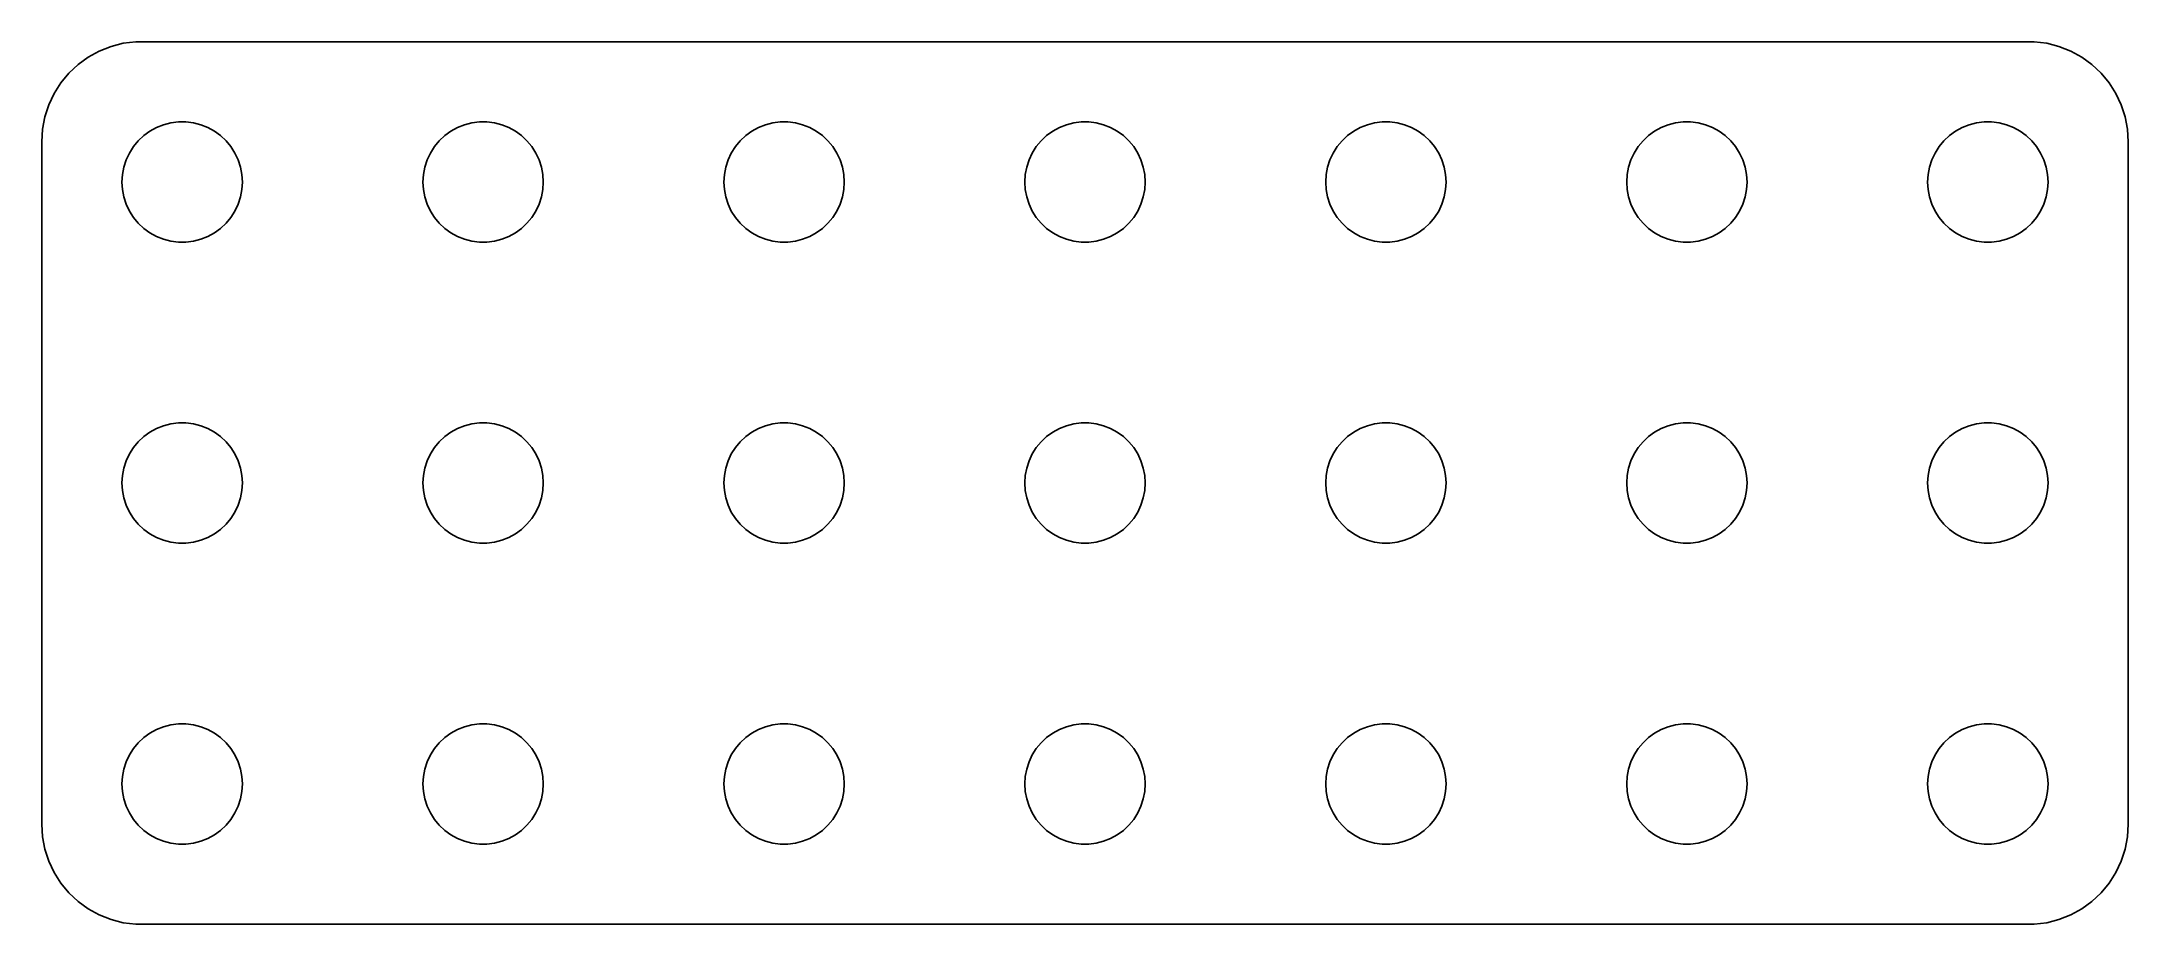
# Model space of a CAD drawing. Header units: metres. Extents: x 0 to 104, y 1 to 44.
import ezdxf

# ---------------------------------------------------------------- set-up
doc = ezdxf.new("R2010")
doc.units = ezdxf.units.M

msp = doc.modelspace()

# ---------------------------------------------------------------- linework, layer by layer
for p, q in [((2.82086, 43.7216), (2.31287, 43.3526)), ((3.37109, 44.0241), (2.82086, 43.7216)), ((3.95491, 44.2553), (3.37109, 44.0241)), ((4.56308, 44.4114), (3.95491, 44.2553)), ((5.18604, 44.4901), (4.56308, 44.4114)), ((99.8139, 44.4901), (5.18604, 44.4901)), ((100.437, 44.4114), (99.8139, 44.4901)), ((101.045, 44.2553), (100.437, 44.4114)), ((101.629, 44.0241), (101.045, 44.2553)), ((102.179, 43.7216), (101.629, 44.0241)), ((102.687, 43.3526), (102.179, 43.7216)), ((1.85515, 42.9227), (1.45491, 42.4389)), ((2.31287, 43.3526), (1.85515, 42.9227)), ((103.145, 42.9227), (102.687, 43.3526)), ((103.545, 42.4389), (103.145, 42.9227)), ((1.11845, 41.9088), (0.85111, 41.3406)), ((1.45491, 42.4389), (1.11845, 41.9088)), ((103.882, 41.9088), (103.545, 42.4389)), ((104.149, 41.3406), (103.882, 41.9088)), ((0.65707, 40.7434), (0.53941, 40.1267)), ((0.85111, 41.3406), (0.65707, 40.7434)), ((104.343, 40.7434), (104.149, 41.3406)), ((104.461, 40.1267), (104.343, 40.7434)), ((0.53941, 40.1267), (0.5, 39.5)), ((5.07294, 39.2634), (5.31308, 39.5536)), ((5.31308, 39.5536), (5.58772, 39.8115)), ((5.58772, 39.8115), (5.89252, 40.033)), ((5.89252, 40.033), (6.22266, 40.2145)), ((6.22266, 40.2145), (6.57294, 40.3532)), ((6.57294, 40.3532), (6.93785, 40.4469)), ((6.93785, 40.4469), (7.31161, 40.4941)), ((7.31161, 40.4941), (7.68837, 40.4941)), ((7.68837, 40.4941), (8.06213, 40.4469)), ((8.06213, 40.4469), (8.42705, 40.3532)), ((8.42705, 40.3532), (8.77733, 40.2145)), ((8.77733, 40.2145), (9.10747, 40.033)), ((9.10747, 40.033), (9.41226, 39.8115)), ((9.41226, 39.8115), (9.6869, 39.5536)), ((9.6869, 39.5536), (9.92705, 39.2634)), ((20.0729, 39.2634), (20.3131, 39.5536)), ((20.3131, 39.5536), (20.5877, 39.8115)), ((20.5877, 39.8115), (20.8925, 40.033)), ((20.8925, 40.033), (21.2227, 40.2145)), ((21.2227, 40.2145), (21.5729, 40.3532)), ((21.5729, 40.3532), (21.9379, 40.4469)), ((21.9379, 40.4469), (22.3116, 40.4941)), ((22.3116, 40.4941), (22.6884, 40.4941)), ((22.6884, 40.4941), (23.0621, 40.4469)), ((23.0621, 40.4469), (23.427, 40.3532)), ((23.427, 40.3532), (23.7773, 40.2145)), ((23.7773, 40.2145), (24.1075, 40.033)), ((24.1075, 40.033), (24.4123, 39.8115)), ((24.4123, 39.8115), (24.6869, 39.5536)), ((24.6869, 39.5536), (24.927, 39.2634)), ((35.0729, 39.2634), (35.3131, 39.5536)), ((35.3131, 39.5536), (35.5877, 39.8115)), ((35.5877, 39.8115), (35.8925, 40.033)), ((35.8925, 40.033), (36.2227, 40.2145)), ((36.2227, 40.2145), (36.5729, 40.3532)), ((36.5729, 40.3532), (36.9379, 40.4469)), ((36.9379, 40.4469), (37.3116, 40.4941)), ((37.3116, 40.4941), (37.6884, 40.4941)), ((37.6884, 40.4941), (38.0621, 40.4469)), ((38.0621, 40.4469), (38.427, 40.3532)), ((38.427, 40.3532), (38.7773, 40.2145)), ((38.7773, 40.2145), (39.1075, 40.033)), ((39.1075, 40.033), (39.4123, 39.8115)), ((39.4123, 39.8115), (39.6869, 39.5536)), ((39.6869, 39.5536), (39.927, 39.2634)), ((50.0729, 39.2634), (50.3131, 39.5536)), ((50.3131, 39.5536), (50.5877, 39.8115)), ((50.5877, 39.8115), (50.8925, 40.033)), ((50.8925, 40.033), (51.2227, 40.2145)), ((51.2227, 40.2145), (51.5729, 40.3532)), ((51.5729, 40.3532), (51.9379, 40.4469)), ((51.9379, 40.4469), (52.3116, 40.4941)), ((52.3116, 40.4941), (52.6884, 40.4941)), ((52.6884, 40.4941), (53.0621, 40.4469)), ((53.0621, 40.4469), (53.427, 40.3532)), ((53.427, 40.3532), (53.7773, 40.2145)), ((53.7773, 40.2145), (54.1075, 40.033)), ((54.1075, 40.033), (54.4123, 39.8115)), ((54.4123, 39.8115), (54.6869, 39.5536)), ((54.6869, 39.5536), (54.927, 39.2634)), ((65.073, 39.2634), (65.3131, 39.5536)), ((65.3131, 39.5536), (65.5877, 39.8115)), ((65.5877, 39.8115), (65.8925, 40.033)), ((65.8925, 40.033), (66.2227, 40.2145)), ((66.2227, 40.2145), (66.573, 40.3532)), ((66.573, 40.3532), (66.9379, 40.4469)), ((66.9379, 40.4469), (67.3116, 40.4941)), ((67.3116, 40.4941), (67.6884, 40.4941)), ((67.6884, 40.4941), (68.0621, 40.4469)), ((68.0621, 40.4469), (68.427, 40.3532)), ((68.427, 40.3532), (68.7773, 40.2145)), ((68.7773, 40.2145), (69.1075, 40.033)), ((69.1075, 40.033), (69.4123, 39.8115)), ((69.4123, 39.8115), (69.6869, 39.5536)), ((69.6869, 39.5536), (69.927, 39.2634)), ((80.073, 39.2634), (80.3131, 39.5536)), ((80.3131, 39.5536), (80.5877, 39.8115)), ((80.5877, 39.8115), (80.8925, 40.033)), ((80.8925, 40.033), (81.2227, 40.2145)), ((81.2227, 40.2145), (81.573, 40.3532)), ((81.573, 40.3532), (81.9379, 40.4469)), ((81.9379, 40.4469), (82.3116, 40.4941)), ((82.3116, 40.4941), (82.6884, 40.4941)), ((82.6884, 40.4941), (83.0621, 40.4469)), ((83.0621, 40.4469), (83.427, 40.3532)), ((83.427, 40.3532), (83.7773, 40.2145)), ((83.7773, 40.2145), (84.1075, 40.033)), ((84.1075, 40.033), (84.4123, 39.8115)), ((84.4123, 39.8115), (84.6869, 39.5536)), ((84.6869, 39.5536), (84.927, 39.2634)), ((95.073, 39.2634), (95.3131, 39.5536)), ((95.3131, 39.5536), (95.5877, 39.8115)), ((95.5877, 39.8115), (95.8925, 40.033)), ((95.8925, 40.033), (96.2227, 40.2145)), ((96.2227, 40.2145), (96.573, 40.3532)), ((96.573, 40.3532), (96.9379, 40.4469)), ((96.9379, 40.4469), (97.3116, 40.4941)), ((97.3116, 40.4941), (97.6884, 40.4941)), ((97.6884, 40.4941), (98.0621, 40.4469)), ((98.0621, 40.4469), (98.427, 40.3532)), ((98.427, 40.3532), (98.7773, 40.2145)), ((98.7773, 40.2145), (99.1075, 40.033)), ((99.1075, 40.033), (99.4123, 39.8115)), ((99.4123, 39.8115), (99.6869, 39.5536)), ((99.6869, 39.5536), (99.927, 39.2634)), ((104.5, 39.5), (104.461, 40.1267)), ((0.5, 39.5), (0.5, 5.5)), ((4.59424, 38.2461), (4.71066, 38.6044)), ((4.71066, 38.6044), (4.87108, 38.9453)), ((4.87108, 38.9453), (5.07294, 39.2634)), ((9.92705, 39.2634), (10.1289, 38.9453)), ((10.1289, 38.9453), (10.2893, 38.6044)), ((10.2893, 38.6044), (10.4057, 38.2461)), ((19.5942, 38.2461), (19.7107, 38.6044)), ((19.7107, 38.6044), (19.8711, 38.9453)), ((19.8711, 38.9453), (20.0729, 39.2634)), ((24.927, 39.2634), (25.1289, 38.9453)), ((25.1289, 38.9453), (25.2893, 38.6044)), ((25.2893, 38.6044), (25.4057, 38.2461)), ((34.5942, 38.2461), (34.7107, 38.6044)), ((34.7107, 38.6044), (34.8711, 38.9453)), ((34.8711, 38.9453), (35.0729, 39.2634)), ((39.927, 39.2634), (40.1289, 38.9453)), ((40.1289, 38.9453), (40.2893, 38.6044)), ((40.2893, 38.6044), (40.4057, 38.2461)), ((49.5942, 38.2461), (49.7107, 38.6044)), ((49.7107, 38.6044), (49.8711, 38.9453)), ((49.8711, 38.9453), (50.0729, 39.2634)), ((54.927, 39.2634), (55.1289, 38.9453)), ((55.1289, 38.9453), (55.2893, 38.6044)), ((55.2893, 38.6044), (55.4057, 38.2461)), ((64.5943, 38.2461), (64.7107, 38.6044)), ((64.7107, 38.6044), (64.8711, 38.9453)), ((64.8711, 38.9453), (65.073, 39.2634)), ((69.927, 39.2634), (70.1289, 38.9453)), ((70.1289, 38.9453), (70.2893, 38.6044)), ((70.2893, 38.6044), (70.4057, 38.2461)), ((79.5943, 38.2461), (79.7107, 38.6044)), ((79.7107, 38.6044), (79.8711, 38.9453)), ((79.8711, 38.9453), (80.073, 39.2634)), ((84.927, 39.2634), (85.1289, 38.9453)), ((85.1289, 38.9453), (85.2893, 38.6044)), ((85.2893, 38.6044), (85.4057, 38.2461)), ((94.5943, 38.2461), (94.7107, 38.6044)), ((94.7107, 38.6044), (94.8711, 38.9453)), ((94.8711, 38.9453), (95.073, 39.2634)), ((99.927, 39.2634), (100.129, 38.9453)), ((100.129, 38.9453), (100.289, 38.6044)), ((100.289, 38.6044), (100.406, 38.2461)), ((104.5, 5.5), (104.5, 39.5)), ((4.5, 37.5), (4.52365, 37.876)), ((4.52365, 37.124), (4.5, 37.5)), ((4.52365, 37.876), (4.59424, 38.2461)), ((10.4057, 38.2461), (10.4763, 37.876)), ((10.4763, 37.876), (10.5, 37.5)), ((10.5, 37.5), (10.4763, 37.124)), ((19.5, 37.5), (19.5237, 37.876)), ((19.5237, 37.124), (19.5, 37.5)), ((19.5237, 37.876), (19.5942, 38.2461)), ((25.4057, 38.2461), (25.4763, 37.876)), ((25.4763, 37.876), (25.5, 37.5)), ((25.5, 37.5), (25.4763, 37.124)), ((34.5, 37.5), (34.5237, 37.876)), ((34.5237, 37.124), (34.5, 37.5)), ((34.5237, 37.876), (34.5942, 38.2461)), ((40.4057, 38.2461), (40.4763, 37.876)), ((40.4763, 37.876), (40.5, 37.5)), ((40.5, 37.5), (40.4763, 37.124)), ((49.5, 37.5), (49.5237, 37.876)), ((49.5237, 37.124), (49.5, 37.5)), ((49.5237, 37.876), (49.5942, 38.2461)), ((55.4057, 38.2461), (55.4763, 37.876)), ((55.4763, 37.876), (55.5, 37.5)), ((55.5, 37.5), (55.4763, 37.124)), ((64.5, 37.5), (64.5237, 37.876)), ((64.5237, 37.124), (64.5, 37.5)), ((64.5237, 37.876), (64.5943, 38.2461)), ((70.4057, 38.2461), (70.4763, 37.876)), ((70.4763, 37.876), (70.5, 37.5)), ((70.5, 37.5), (70.4763, 37.124)), ((79.5, 37.5), (79.5237, 37.876)), ((79.5237, 37.124), (79.5, 37.5)), ((79.5237, 37.876), (79.5943, 38.2461)), ((85.4057, 38.2461), (85.4763, 37.876)), ((85.4763, 37.876), (85.5, 37.5)), ((85.5, 37.5), (85.4763, 37.124)), ((94.5, 37.5), (94.5237, 37.876)), ((94.5237, 37.124), (94.5, 37.5)), ((94.5237, 37.876), (94.5943, 38.2461)), ((100.406, 38.2461), (100.476, 37.876)), ((100.476, 37.876), (100.5, 37.5)), ((100.5, 37.5), (100.476, 37.124)), ((4.59424, 36.7539), (4.52365, 37.124)), ((4.71066, 36.3956), (4.59424, 36.7539)), ((10.4057, 36.7539), (10.2893, 36.3956)), ((10.4763, 37.124), (10.4057, 36.7539)), ((19.5942, 36.7539), (19.5237, 37.124)), ((19.7107, 36.3956), (19.5942, 36.7539)), ((25.4057, 36.7539), (25.2893, 36.3956)), ((25.4763, 37.124), (25.4057, 36.7539)), ((34.5942, 36.7539), (34.5237, 37.124)), ((34.7107, 36.3956), (34.5942, 36.7539)), ((40.4057, 36.7539), (40.2893, 36.3956)), ((40.4763, 37.124), (40.4057, 36.7539)), ((49.5942, 36.7539), (49.5237, 37.124)), ((49.7107, 36.3956), (49.5942, 36.7539)), ((55.4057, 36.7539), (55.2893, 36.3956)), ((55.4763, 37.124), (55.4057, 36.7539)), ((64.5943, 36.7539), (64.5237, 37.124)), ((64.7107, 36.3956), (64.5943, 36.7539)), ((70.4057, 36.7539), (70.2893, 36.3956)), ((70.4763, 37.124), (70.4057, 36.7539)), ((79.5943, 36.7539), (79.5237, 37.124)), ((79.7107, 36.3956), (79.5943, 36.7539)), ((85.4057, 36.7539), (85.2893, 36.3956)), ((85.4763, 37.124), (85.4057, 36.7539)), ((94.5943, 36.7539), (94.5237, 37.124)), ((94.7107, 36.3956), (94.5943, 36.7539)), ((100.406, 36.7539), (100.289, 36.3956)), ((100.476, 37.124), (100.406, 36.7539)), ((4.87108, 36.0547), (4.71066, 36.3956)), ((5.07294, 35.7366), (4.87108, 36.0547)), ((5.31308, 35.4464), (5.07294, 35.7366)), ((5.58772, 35.1885), (5.31308, 35.4464)), ((9.6869, 35.4464), (9.41226, 35.1885)), ((9.92705, 35.7366), (9.6869, 35.4464)), ((10.1289, 36.0547), (9.92705, 35.7366)), ((10.2893, 36.3956), (10.1289, 36.0547)), ((19.8711, 36.0547), (19.7107, 36.3956)), ((20.0729, 35.7366), (19.8711, 36.0547)), ((20.3131, 35.4464), (20.0729, 35.7366)), ((20.5877, 35.1885), (20.3131, 35.4464)), ((24.6869, 35.4464), (24.4123, 35.1885)), ((24.927, 35.7366), (24.6869, 35.4464)), ((25.1289, 36.0547), (24.927, 35.7366)), ((25.2893, 36.3956), (25.1289, 36.0547)), ((34.8711, 36.0547), (34.7107, 36.3956)), ((35.0729, 35.7366), (34.8711, 36.0547)), ((35.3131, 35.4464), (35.0729, 35.7366)), ((35.5877, 35.1885), (35.3131, 35.4464)), ((39.6869, 35.4464), (39.4123, 35.1885)), ((39.927, 35.7366), (39.6869, 35.4464)), ((40.1289, 36.0547), (39.927, 35.7366)), ((40.2893, 36.3956), (40.1289, 36.0547)), ((49.8711, 36.0547), (49.7107, 36.3956)), ((50.0729, 35.7366), (49.8711, 36.0547)), ((50.3131, 35.4464), (50.0729, 35.7366)), ((50.5877, 35.1885), (50.3131, 35.4464)), ((54.6869, 35.4464), (54.4123, 35.1885)), ((54.927, 35.7366), (54.6869, 35.4464)), ((55.1289, 36.0547), (54.927, 35.7366)), ((55.2893, 36.3956), (55.1289, 36.0547)), ((64.8711, 36.0547), (64.7107, 36.3956)), ((65.073, 35.7366), (64.8711, 36.0547)), ((65.3131, 35.4464), (65.073, 35.7366)), ((65.5877, 35.1885), (65.3131, 35.4464)), ((69.6869, 35.4464), (69.4123, 35.1885)), ((69.927, 35.7366), (69.6869, 35.4464)), ((70.1289, 36.0547), (69.927, 35.7366)), ((70.2893, 36.3956), (70.1289, 36.0547)), ((79.8711, 36.0547), (79.7107, 36.3956)), ((80.073, 35.7366), (79.8711, 36.0547)), ((80.3131, 35.4464), (80.073, 35.7366)), ((80.5877, 35.1885), (80.3131, 35.4464)), ((84.6869, 35.4464), (84.4123, 35.1885)), ((84.927, 35.7366), (84.6869, 35.4464)), ((85.1289, 36.0547), (84.927, 35.7366)), ((85.2893, 36.3956), (85.1289, 36.0547)), ((94.8711, 36.0547), (94.7107, 36.3956)), ((95.073, 35.7366), (94.8711, 36.0547)), ((95.3131, 35.4464), (95.073, 35.7366)), ((95.5877, 35.1885), (95.3131, 35.4464)), ((99.6869, 35.4464), (99.4123, 35.1885)), ((99.927, 35.7366), (99.6869, 35.4464)), ((100.129, 36.0547), (99.927, 35.7366)), ((100.289, 36.3956), (100.129, 36.0547)), ((5.89252, 34.967), (5.58772, 35.1885)), ((6.22266, 34.7855), (5.89252, 34.967)), ((6.57294, 34.6468), (6.22266, 34.7855)), ((6.93785, 34.5531), (6.57294, 34.6468)), ((7.31161, 34.5059), (6.93785, 34.5531)), ((7.68837, 34.5059), (7.31161, 34.5059)), ((8.06213, 34.5531), (7.68837, 34.5059)), ((8.42705, 34.6468), (8.06213, 34.5531)), ((8.77733, 34.7855), (8.42705, 34.6468)), ((9.10747, 34.967), (8.77733, 34.7855)), ((9.41226, 35.1885), (9.10747, 34.967)), ((20.8925, 34.967), (20.5877, 35.1885)), ((21.2227, 34.7855), (20.8925, 34.967)), ((21.5729, 34.6468), (21.2227, 34.7855)), ((21.9379, 34.5531), (21.5729, 34.6468)), ((22.3116, 34.5059), (21.9379, 34.5531)), ((22.6884, 34.5059), (22.3116, 34.5059)), ((23.0621, 34.5531), (22.6884, 34.5059)), ((23.427, 34.6468), (23.0621, 34.5531)), ((23.7773, 34.7855), (23.427, 34.6468)), ((24.1075, 34.967), (23.7773, 34.7855)), ((24.4123, 35.1885), (24.1075, 34.967)), ((35.8925, 34.967), (35.5877, 35.1885)), ((36.2227, 34.7855), (35.8925, 34.967)), ((36.5729, 34.6468), (36.2227, 34.7855)), ((36.9379, 34.5531), (36.5729, 34.6468)), ((37.3116, 34.5059), (36.9379, 34.5531)), ((37.6884, 34.5059), (37.3116, 34.5059)), ((38.0621, 34.5531), (37.6884, 34.5059)), ((38.427, 34.6468), (38.0621, 34.5531)), ((38.7773, 34.7855), (38.427, 34.6468)), ((39.1075, 34.967), (38.7773, 34.7855)), ((39.4123, 35.1885), (39.1075, 34.967)), ((50.8925, 34.967), (50.5877, 35.1885)), ((51.2227, 34.7855), (50.8925, 34.967)), ((51.5729, 34.6468), (51.2227, 34.7855)), ((51.9379, 34.5531), (51.5729, 34.6468)), ((52.3116, 34.5059), (51.9379, 34.5531)), ((52.6884, 34.5059), (52.3116, 34.5059)), ((53.0621, 34.5531), (52.6884, 34.5059)), ((53.427, 34.6468), (53.0621, 34.5531)), ((53.7773, 34.7855), (53.427, 34.6468)), ((54.1075, 34.967), (53.7773, 34.7855)), ((54.4123, 35.1885), (54.1075, 34.967)), ((65.8925, 34.967), (65.5877, 35.1885)), ((66.2227, 34.7855), (65.8925, 34.967)), ((66.573, 34.6468), (66.2227, 34.7855)), ((66.9379, 34.5531), (66.573, 34.6468)), ((67.3116, 34.5059), (66.9379, 34.5531)), ((67.6884, 34.5059), (67.3116, 34.5059)), ((68.0621, 34.5531), (67.6884, 34.5059)), ((68.427, 34.6468), (68.0621, 34.5531)), ((68.7773, 34.7855), (68.427, 34.6468)), ((69.1075, 34.967), (68.7773, 34.7855)), ((69.4123, 35.1885), (69.1075, 34.967)), ((80.8925, 34.967), (80.5877, 35.1885)), ((81.2227, 34.7855), (80.8925, 34.967)), ((81.573, 34.6468), (81.2227, 34.7855)), ((81.9379, 34.5531), (81.573, 34.6468)), ((82.3116, 34.5059), (81.9379, 34.5531)), ((82.6884, 34.5059), (82.3116, 34.5059)), ((83.0621, 34.5531), (82.6884, 34.5059)), ((83.427, 34.6468), (83.0621, 34.5531)), ((83.7773, 34.7855), (83.427, 34.6468)), ((84.1075, 34.967), (83.7773, 34.7855)), ((84.4123, 35.1885), (84.1075, 34.967)), ((95.8925, 34.967), (95.5877, 35.1885)), ((96.2227, 34.7855), (95.8925, 34.967)), ((96.573, 34.6468), (96.2227, 34.7855)), ((96.9379, 34.5531), (96.573, 34.6468)), ((97.3116, 34.5059), (96.9379, 34.5531)), ((97.6884, 34.5059), (97.3116, 34.5059)), ((98.0621, 34.5531), (97.6884, 34.5059)), ((98.427, 34.6468), (98.0621, 34.5531)), ((98.7773, 34.7855), (98.427, 34.6468)), ((99.1075, 34.967), (98.7773, 34.7855)), ((99.4123, 35.1885), (99.1075, 34.967)), ((5.58772, 24.8115), (5.89252, 25.033)), ((5.89252, 25.033), (6.22266, 25.2145)), ((6.22266, 25.2145), (6.57294, 25.3532)), ((6.57294, 25.3532), (6.93785, 25.4469)), ((6.93785, 25.4469), (7.31161, 25.4941)), ((7.31161, 25.4941), (7.68837, 25.4941)), ((7.68837, 25.4941), (8.06213, 25.4469)), ((8.06213, 25.4469), (8.42705, 25.3532)), ((8.42705, 25.3532), (8.77733, 25.2145)), ((8.77733, 25.2145), (9.10747, 25.033)), ((9.10747, 25.033), (9.41226, 24.8115)), ((20.5877, 24.8115), (20.8925, 25.033)), ((20.8925, 25.033), (21.2227, 25.2145)), ((21.2227, 25.2145), (21.5729, 25.3532)), ((21.5729, 25.3532), (21.9379, 25.4469)), ((21.9379, 25.4469), (22.3116, 25.4941)), ((22.3116, 25.4941), (22.6884, 25.4941)), ((22.6884, 25.4941), (23.0621, 25.4469)), ((23.0621, 25.4469), (23.427, 25.3532)), ((23.427, 25.3532), (23.7773, 25.2145)), ((23.7773, 25.2145), (24.1075, 25.033)), ((24.1075, 25.033), (24.4123, 24.8115)), ((35.5877, 24.8115), (35.8925, 25.033)), ((35.8925, 25.033), (36.2227, 25.2145)), ((36.2227, 25.2145), (36.5729, 25.3532)), ((36.5729, 25.3532), (36.9379, 25.4469)), ((36.9379, 25.4469), (37.3116, 25.4941)), ((37.3116, 25.4941), (37.6884, 25.4941)), ((37.6884, 25.4941), (38.0621, 25.4469)), ((38.0621, 25.4469), (38.427, 25.3532)), ((38.427, 25.3532), (38.7773, 25.2145)), ((38.7773, 25.2145), (39.1075, 25.033)), ((39.1075, 25.033), (39.4123, 24.8115)), ((50.5877, 24.8115), (50.8925, 25.033)), ((50.8925, 25.033), (51.2227, 25.2145)), ((51.2227, 25.2145), (51.5729, 25.3532)), ((51.5729, 25.3532), (51.9379, 25.4469)), ((51.9379, 25.4469), (52.3116, 25.4941)), ((52.3116, 25.4941), (52.6884, 25.4941)), ((52.6884, 25.4941), (53.0621, 25.4469)), ((53.0621, 25.4469), (53.427, 25.3532)), ((53.427, 25.3532), (53.7773, 25.2145)), ((53.7773, 25.2145), (54.1075, 25.033)), ((54.1075, 25.033), (54.4123, 24.8115)), ((65.5877, 24.8115), (65.8925, 25.033)), ((65.8925, 25.033), (66.2227, 25.2145)), ((66.2227, 25.2145), (66.573, 25.3532)), ((66.573, 25.3532), (66.9379, 25.4469)), ((66.9379, 25.4469), (67.3116, 25.4941)), ((67.3116, 25.4941), (67.6884, 25.4941)), ((67.6884, 25.4941), (68.0621, 25.4469)), ((68.0621, 25.4469), (68.427, 25.3532)), ((68.427, 25.3532), (68.7773, 25.2145)), ((68.7773, 25.2145), (69.1075, 25.033)), ((69.1075, 25.033), (69.4123, 24.8115)), ((80.5877, 24.8115), (80.8925, 25.033)), ((80.8925, 25.033), (81.2227, 25.2145)), ((81.2227, 25.2145), (81.573, 25.3532)), ((81.573, 25.3532), (81.9379, 25.4469)), ((81.9379, 25.4469), (82.3116, 25.4941)), ((82.3116, 25.4941), (82.6884, 25.4941)), ((82.6884, 25.4941), (83.0621, 25.4469)), ((83.0621, 25.4469), (83.427, 25.3532)), ((83.427, 25.3532), (83.7773, 25.2145)), ((83.7773, 25.2145), (84.1075, 25.033)), ((84.1075, 25.033), (84.4123, 24.8115)), ((95.5877, 24.8115), (95.8925, 25.033)), ((95.8925, 25.033), (96.2227, 25.2145)), ((96.2227, 25.2145), (96.573, 25.3532)), ((96.573, 25.3532), (96.9379, 25.4469)), ((96.9379, 25.4469), (97.3116, 25.4941)), ((97.3116, 25.4941), (97.6884, 25.4941)), ((97.6884, 25.4941), (98.0621, 25.4469)), ((98.0621, 25.4469), (98.427, 25.3532)), ((98.427, 25.3532), (98.7773, 25.2145)), ((98.7773, 25.2145), (99.1075, 25.033)), ((99.1075, 25.033), (99.4123, 24.8115)), ((4.71066, 23.6044), (4.87108, 23.9453)), ((4.87108, 23.9453), (5.07294, 24.2634)), ((5.07294, 24.2634), (5.31308, 24.5536)), ((5.31308, 24.5536), (5.58772, 24.8115)), ((9.41226, 24.8115), (9.6869, 24.5536)), ((9.6869, 24.5536), (9.92705, 24.2634)), ((9.92705, 24.2634), (10.1289, 23.9453)), ((10.1289, 23.9453), (10.2893, 23.6044)), ((19.7107, 23.6044), (19.8711, 23.9453)), ((19.8711, 23.9453), (20.0729, 24.2634)), ((20.0729, 24.2634), (20.3131, 24.5536)), ((20.3131, 24.5536), (20.5877, 24.8115)), ((24.4123, 24.8115), (24.6869, 24.5536)), ((24.6869, 24.5536), (24.927, 24.2634)), ((24.927, 24.2634), (25.1289, 23.9453)), ((25.1289, 23.9453), (25.2893, 23.6044)), ((34.7107, 23.6044), (34.8711, 23.9453)), ((34.8711, 23.9453), (35.0729, 24.2634)), ((35.0729, 24.2634), (35.3131, 24.5536)), ((35.3131, 24.5536), (35.5877, 24.8115)), ((39.4123, 24.8115), (39.6869, 24.5536)), ((39.6869, 24.5536), (39.927, 24.2634)), ((39.927, 24.2634), (40.1289, 23.9453)), ((40.1289, 23.9453), (40.2893, 23.6044)), ((49.7107, 23.6044), (49.8711, 23.9453)), ((49.8711, 23.9453), (50.0729, 24.2634)), ((50.0729, 24.2634), (50.3131, 24.5536)), ((50.3131, 24.5536), (50.5877, 24.8115)), ((54.4123, 24.8115), (54.6869, 24.5536)), ((54.6869, 24.5536), (54.927, 24.2634)), ((54.927, 24.2634), (55.1289, 23.9453)), ((55.1289, 23.9453), (55.2893, 23.6044)), ((64.7107, 23.6044), (64.8711, 23.9453)), ((64.8711, 23.9453), (65.073, 24.2634)), ((65.073, 24.2634), (65.3131, 24.5536)), ((65.3131, 24.5536), (65.5877, 24.8115)), ((69.4123, 24.8115), (69.6869, 24.5536)), ((69.6869, 24.5536), (69.927, 24.2634)), ((69.927, 24.2634), (70.1289, 23.9453)), ((70.1289, 23.9453), (70.2893, 23.6044)), ((79.7107, 23.6044), (79.8711, 23.9453)), ((79.8711, 23.9453), (80.073, 24.2634)), ((80.073, 24.2634), (80.3131, 24.5536)), ((80.3131, 24.5536), (80.5877, 24.8115)), ((84.4123, 24.8115), (84.6869, 24.5536)), ((84.6869, 24.5536), (84.927, 24.2634)), ((84.927, 24.2634), (85.1289, 23.9453)), ((85.1289, 23.9453), (85.2893, 23.6044)), ((94.7107, 23.6044), (94.8711, 23.9453)), ((94.8711, 23.9453), (95.073, 24.2634)), ((95.073, 24.2634), (95.3131, 24.5536)), ((95.3131, 24.5536), (95.5877, 24.8115)), ((99.4123, 24.8115), (99.6869, 24.5536)), ((99.6869, 24.5536), (99.927, 24.2634)), ((99.927, 24.2634), (100.129, 23.9453)), ((100.129, 23.9453), (100.289, 23.6044)), ((4.52365, 22.876), (4.59424, 23.2461)), ((4.59424, 23.2461), (4.71066, 23.6044)), ((10.2893, 23.6044), (10.4057, 23.2461)), ((10.4057, 23.2461), (10.4763, 22.876)), ((19.5237, 22.876), (19.5942, 23.2461)), ((19.5942, 23.2461), (19.7107, 23.6044)), ((25.2893, 23.6044), (25.4057, 23.2461)), ((25.4057, 23.2461), (25.4763, 22.876)), ((34.5237, 22.876), (34.5942, 23.2461)), ((34.5942, 23.2461), (34.7107, 23.6044)), ((40.2893, 23.6044), (40.4057, 23.2461)), ((40.4057, 23.2461), (40.4763, 22.876)), ((49.5237, 22.876), (49.5942, 23.2461)), ((49.5942, 23.2461), (49.7107, 23.6044)), ((55.2893, 23.6044), (55.4057, 23.2461)), ((55.4057, 23.2461), (55.4763, 22.876)), ((64.5237, 22.876), (64.5943, 23.2461)), ((64.5943, 23.2461), (64.7107, 23.6044)), ((70.2893, 23.6044), (70.4057, 23.2461)), ((70.4057, 23.2461), (70.4763, 22.876)), ((79.5237, 22.876), (79.5943, 23.2461)), ((79.5943, 23.2461), (79.7107, 23.6044)), ((85.2893, 23.6044), (85.4057, 23.2461)), ((85.4057, 23.2461), (85.4763, 22.876)), ((94.5237, 22.876), (94.5943, 23.2461)), ((94.5943, 23.2461), (94.7107, 23.6044)), ((100.289, 23.6044), (100.406, 23.2461)), ((100.406, 23.2461), (100.476, 22.876)), ((4.5, 22.5), (4.52365, 22.876)), ((4.52365, 22.124), (4.5, 22.5)), ((4.59424, 21.7539), (4.52365, 22.124)), ((10.4763, 22.124), (10.4057, 21.7539)), ((10.4763, 22.876), (10.5, 22.5)), ((10.5, 22.5), (10.4763, 22.124)), ((19.5, 22.5), (19.5237, 22.876)), ((19.5237, 22.124), (19.5, 22.5)), ((19.5942, 21.7539), (19.5237, 22.124)), ((25.4763, 22.124), (25.4057, 21.7539)), ((25.4763, 22.876), (25.5, 22.5)), ((25.5, 22.5), (25.4763, 22.124)), ((34.5, 22.5), (34.5237, 22.876)), ((34.5237, 22.124), (34.5, 22.5)), ((34.5942, 21.7539), (34.5237, 22.124)), ((40.4763, 22.124), (40.4057, 21.7539)), ((40.4763, 22.876), (40.5, 22.5)), ((40.5, 22.5), (40.4763, 22.124)), ((49.5, 22.5), (49.5237, 22.876)), ((49.5237, 22.124), (49.5, 22.5)), ((49.5942, 21.7539), (49.5237, 22.124)), ((55.4763, 22.124), (55.4057, 21.7539)), ((55.4763, 22.876), (55.5, 22.5)), ((55.5, 22.5), (55.4763, 22.124)), ((64.5, 22.5), (64.5237, 22.876)), ((64.5237, 22.124), (64.5, 22.5)), ((64.5943, 21.7539), (64.5237, 22.124)), ((70.4763, 22.124), (70.4057, 21.7539)), ((70.4763, 22.876), (70.5, 22.5)), ((70.5, 22.5), (70.4763, 22.124)), ((79.5, 22.5), (79.5237, 22.876)), ((79.5237, 22.124), (79.5, 22.5)), ((79.5943, 21.7539), (79.5237, 22.124)), ((85.4763, 22.124), (85.4057, 21.7539)), ((85.4763, 22.876), (85.5, 22.5)), ((85.5, 22.5), (85.4763, 22.124)), ((94.5, 22.5), (94.5237, 22.876)), ((94.5237, 22.124), (94.5, 22.5)), ((94.5943, 21.7539), (94.5237, 22.124)), ((100.476, 22.124), (100.406, 21.7539)), ((100.476, 22.876), (100.5, 22.5)), ((100.5, 22.5), (100.476, 22.124)), ((4.71066, 21.3956), (4.59424, 21.7539)), ((4.87108, 21.0547), (4.71066, 21.3956)), ((5.07294, 20.7366), (4.87108, 21.0547)), ((10.1289, 21.0547), (9.92705, 20.7366)), ((10.2893, 21.3956), (10.1289, 21.0547)), ((10.4057, 21.7539), (10.2893, 21.3956)), ((19.7107, 21.3956), (19.5942, 21.7539)), ((19.8711, 21.0547), (19.7107, 21.3956)), ((20.0729, 20.7366), (19.8711, 21.0547)), ((25.1289, 21.0547), (24.927, 20.7366)), ((25.2893, 21.3956), (25.1289, 21.0547)), ((25.4057, 21.7539), (25.2893, 21.3956)), ((34.7107, 21.3956), (34.5942, 21.7539)), ((34.8711, 21.0547), (34.7107, 21.3956)), ((35.0729, 20.7366), (34.8711, 21.0547)), ((40.1289, 21.0547), (39.927, 20.7366)), ((40.2893, 21.3956), (40.1289, 21.0547)), ((40.4057, 21.7539), (40.2893, 21.3956)), ((49.7107, 21.3956), (49.5942, 21.7539)), ((49.8711, 21.0547), (49.7107, 21.3956)), ((50.0729, 20.7366), (49.8711, 21.0547)), ((55.1289, 21.0547), (54.927, 20.7366)), ((55.2893, 21.3956), (55.1289, 21.0547)), ((55.4057, 21.7539), (55.2893, 21.3956)), ((64.7107, 21.3956), (64.5943, 21.7539)), ((64.8711, 21.0547), (64.7107, 21.3956)), ((65.073, 20.7366), (64.8711, 21.0547)), ((70.1289, 21.0547), (69.927, 20.7366)), ((70.2893, 21.3956), (70.1289, 21.0547)), ((70.4057, 21.7539), (70.2893, 21.3956)), ((79.7107, 21.3956), (79.5943, 21.7539)), ((79.8711, 21.0547), (79.7107, 21.3956)), ((80.073, 20.7366), (79.8711, 21.0547)), ((85.1289, 21.0547), (84.927, 20.7366)), ((85.2893, 21.3956), (85.1289, 21.0547)), ((85.4057, 21.7539), (85.2893, 21.3956)), ((94.7107, 21.3956), (94.5943, 21.7539)), ((94.8711, 21.0547), (94.7107, 21.3956)), ((95.073, 20.7366), (94.8711, 21.0547)), ((100.129, 21.0547), (99.927, 20.7366)), ((100.289, 21.3956), (100.129, 21.0547)), ((100.406, 21.7539), (100.289, 21.3956)), ((5.31308, 20.4464), (5.07294, 20.7366)), ((5.58772, 20.1884), (5.31308, 20.4464)), ((5.89252, 19.967), (5.58772, 20.1884)), ((6.22266, 19.7855), (5.89252, 19.967)), ((6.57294, 19.6468), (6.22266, 19.7855)), ((8.77733, 19.7855), (8.42705, 19.6468)), ((9.10747, 19.967), (8.77733, 19.7855)), ((9.41226, 20.1884), (9.10747, 19.967)), ((9.6869, 20.4464), (9.41226, 20.1884)), ((9.92705, 20.7366), (9.6869, 20.4464)), ((20.3131, 20.4464), (20.0729, 20.7366)), ((20.5877, 20.1884), (20.3131, 20.4464)), ((20.8925, 19.967), (20.5877, 20.1884)), ((21.2227, 19.7855), (20.8925, 19.967)), ((21.5729, 19.6468), (21.2227, 19.7855)), ((23.7773, 19.7855), (23.427, 19.6468)), ((24.1075, 19.967), (23.7773, 19.7855)), ((24.4123, 20.1884), (24.1075, 19.967)), ((24.6869, 20.4464), (24.4123, 20.1884)), ((24.927, 20.7366), (24.6869, 20.4464)), ((35.3131, 20.4464), (35.0729, 20.7366)), ((35.5877, 20.1884), (35.3131, 20.4464)), ((35.8925, 19.967), (35.5877, 20.1884)), ((36.2227, 19.7855), (35.8925, 19.967)), ((36.5729, 19.6468), (36.2227, 19.7855)), ((38.7773, 19.7855), (38.427, 19.6468)), ((39.1075, 19.967), (38.7773, 19.7855)), ((39.4123, 20.1884), (39.1075, 19.967)), ((39.6869, 20.4464), (39.4123, 20.1884)), ((39.927, 20.7366), (39.6869, 20.4464)), ((50.3131, 20.4464), (50.0729, 20.7366)), ((50.5877, 20.1884), (50.3131, 20.4464)), ((50.8925, 19.967), (50.5877, 20.1884)), ((51.2227, 19.7855), (50.8925, 19.967)), ((51.5729, 19.6468), (51.2227, 19.7855)), ((53.7773, 19.7855), (53.427, 19.6468)), ((54.1075, 19.967), (53.7773, 19.7855)), ((54.4123, 20.1884), (54.1075, 19.967)), ((54.6869, 20.4464), (54.4123, 20.1884)), ((54.927, 20.7366), (54.6869, 20.4464)), ((65.3131, 20.4464), (65.073, 20.7366)), ((65.5877, 20.1884), (65.3131, 20.4464)), ((65.8925, 19.967), (65.5877, 20.1884)), ((66.2227, 19.7855), (65.8925, 19.967)), ((66.573, 19.6468), (66.2227, 19.7855)), ((68.7773, 19.7855), (68.427, 19.6468)), ((69.1075, 19.967), (68.7773, 19.7855)), ((69.4123, 20.1884), (69.1075, 19.967)), ((69.6869, 20.4464), (69.4123, 20.1884)), ((69.927, 20.7366), (69.6869, 20.4464)), ((80.3131, 20.4464), (80.073, 20.7366)), ((80.5877, 20.1884), (80.3131, 20.4464)), ((80.8925, 19.967), (80.5877, 20.1884)), ((81.2227, 19.7855), (80.8925, 19.967)), ((81.573, 19.6468), (81.2227, 19.7855)), ((83.7773, 19.7855), (83.427, 19.6468)), ((84.1075, 19.967), (83.7773, 19.7855)), ((84.4123, 20.1884), (84.1075, 19.967)), ((84.6869, 20.4464), (84.4123, 20.1884)), ((84.927, 20.7366), (84.6869, 20.4464)), ((95.3131, 20.4464), (95.073, 20.7366)), ((95.5877, 20.1884), (95.3131, 20.4464)), ((95.8925, 19.967), (95.5877, 20.1884)), ((96.2227, 19.7855), (95.8925, 19.967)), ((96.573, 19.6468), (96.2227, 19.7855)), ((98.7773, 19.7855), (98.427, 19.6468)), ((99.1075, 19.967), (98.7773, 19.7855)), ((99.4123, 20.1884), (99.1075, 19.967)), ((99.6869, 20.4464), (99.4123, 20.1884)), ((99.927, 20.7366), (99.6869, 20.4464)), ((6.93785, 19.5531), (6.57294, 19.6468)), ((7.31161, 19.5059), (6.93785, 19.5531)), ((7.68837, 19.5059), (7.31161, 19.5059)), ((8.06213, 19.5531), (7.68837, 19.5059)), ((8.42705, 19.6468), (8.06213, 19.5531)), ((21.9379, 19.5531), (21.5729, 19.6468)), ((22.3116, 19.5059), (21.9379, 19.5531)), ((22.6884, 19.5059), (22.3116, 19.5059)), ((23.0621, 19.5531), (22.6884, 19.5059)), ((23.427, 19.6468), (23.0621, 19.5531)), ((36.9379, 19.5531), (36.5729, 19.6468)), ((37.3116, 19.5059), (36.9379, 19.5531)), ((37.6884, 19.5059), (37.3116, 19.5059)), ((38.0621, 19.5531), (37.6884, 19.5059)), ((38.427, 19.6468), (38.0621, 19.5531)), ((51.9379, 19.5531), (51.5729, 19.6468)), ((52.3116, 19.5059), (51.9379, 19.5531)), ((52.6884, 19.5059), (52.3116, 19.5059)), ((53.0621, 19.5531), (52.6884, 19.5059)), ((53.427, 19.6468), (53.0621, 19.5531)), ((66.9379, 19.5531), (66.573, 19.6468)), ((67.3116, 19.5059), (66.9379, 19.5531)), ((67.6884, 19.5059), (67.3116, 19.5059)), ((68.0621, 19.5531), (67.6884, 19.5059)), ((68.427, 19.6468), (68.0621, 19.5531)), ((81.9379, 19.5531), (81.573, 19.6468)), ((82.3116, 19.5059), (81.9379, 19.5531)), ((82.6884, 19.5059), (82.3116, 19.5059)), ((83.0621, 19.5531), (82.6884, 19.5059)), ((83.427, 19.6468), (83.0621, 19.5531)), ((96.9379, 19.5531), (96.573, 19.6468)), ((97.3116, 19.5059), (96.9379, 19.5531)), ((97.6884, 19.5059), (97.3116, 19.5059)), ((98.0621, 19.5531), (97.6884, 19.5059)), ((98.427, 19.6468), (98.0621, 19.5531)), ((6.57294, 10.3532), (6.93785, 10.4469)), ((6.93785, 10.4469), (7.31161, 10.4941)), ((7.31161, 10.4941), (7.68837, 10.4941)), ((7.68837, 10.4941), (8.06213, 10.4469)), ((8.06213, 10.4469), (8.42705, 10.3532)), ((21.5729, 10.3532), (21.9379, 10.4469)), ((21.9379, 10.4469), (22.3116, 10.4941)), ((22.3116, 10.4941), (22.6884, 10.4941)), ((22.6884, 10.4941), (23.0621, 10.4469)), ((23.0621, 10.4469), (23.427, 10.3532)), ((36.5729, 10.3532), (36.9379, 10.4469)), ((36.9379, 10.4469), (37.3116, 10.4941)), ((37.3116, 10.4941), (37.6884, 10.4941)), ((37.6884, 10.4941), (38.0621, 10.4469)), ((38.0621, 10.4469), (38.427, 10.3532)), ((51.5729, 10.3532), (51.9379, 10.4469)), ((51.9379, 10.4469), (52.3116, 10.4941)), ((52.3116, 10.4941), (52.6884, 10.4941)), ((52.6884, 10.4941), (53.0621, 10.4469)), ((53.0621, 10.4469), (53.427, 10.3532)), ((66.573, 10.3532), (66.9379, 10.4469)), ((66.9379, 10.4469), (67.3116, 10.4941)), ((67.3116, 10.4941), (67.6884, 10.4941)), ((67.6884, 10.4941), (68.0621, 10.4469)), ((68.0621, 10.4469), (68.427, 10.3532)), ((81.573, 10.3532), (81.9379, 10.4469)), ((81.9379, 10.4469), (82.3116, 10.4941)), ((82.3116, 10.4941), (82.6884, 10.4941)), ((82.6884, 10.4941), (83.0621, 10.4469)), ((83.0621, 10.4469), (83.427, 10.3532)), ((96.573, 10.3532), (96.9379, 10.4469)), ((96.9379, 10.4469), (97.3116, 10.4941)), ((97.3116, 10.4941), (97.6884, 10.4941)), ((97.6884, 10.4941), (98.0621, 10.4469)), ((98.0621, 10.4469), (98.427, 10.3532)), ((5.07294, 9.26335), (5.31308, 9.55363)), ((5.31308, 9.55363), (5.58772, 9.81154)), ((5.58772, 9.81154), (5.89252, 10.033)), ((5.89252, 10.033), (6.22266, 10.2145)), ((6.22266, 10.2145), (6.57294, 10.3532)), ((8.42705, 10.3532), (8.77733, 10.2145)), ((8.77733, 10.2145), (9.10747, 10.033)), ((9.10747, 10.033), (9.41226, 9.81154)), ((9.41226, 9.81154), (9.6869, 9.55363)), ((9.6869, 9.55363), (9.92705, 9.26335)), ((20.0729, 9.26335), (20.3131, 9.55363)), ((20.3131, 9.55363), (20.5877, 9.81154)), ((20.5877, 9.81154), (20.8925, 10.033)), ((20.8925, 10.033), (21.2227, 10.2145)), ((21.2227, 10.2145), (21.5729, 10.3532)), ((23.427, 10.3532), (23.7773, 10.2145)), ((23.7773, 10.2145), (24.1075, 10.033)), ((24.1075, 10.033), (24.4123, 9.81154)), ((24.4123, 9.81154), (24.6869, 9.55363)), ((24.6869, 9.55363), (24.927, 9.26335)), ((35.0729, 9.26335), (35.3131, 9.55363)), ((35.3131, 9.55363), (35.5877, 9.81154)), ((35.5877, 9.81154), (35.8925, 10.033)), ((35.8925, 10.033), (36.2227, 10.2145)), ((36.2227, 10.2145), (36.5729, 10.3532)), ((38.427, 10.3532), (38.7773, 10.2145)), ((38.7773, 10.2145), (39.1075, 10.033)), ((39.1075, 10.033), (39.4123, 9.81154)), ((39.4123, 9.81154), (39.6869, 9.55363)), ((39.6869, 9.55363), (39.927, 9.26335)), ((50.0729, 9.26335), (50.3131, 9.55363)), ((50.3131, 9.55363), (50.5877, 9.81154)), ((50.5877, 9.81154), (50.8925, 10.033)), ((50.8925, 10.033), (51.2227, 10.2145)), ((51.2227, 10.2145), (51.5729, 10.3532)), ((53.427, 10.3532), (53.7773, 10.2145)), ((53.7773, 10.2145), (54.1075, 10.033)), ((54.1075, 10.033), (54.4123, 9.81154)), ((54.4123, 9.81154), (54.6869, 9.55363)), ((54.6869, 9.55363), (54.927, 9.26335)), ((65.073, 9.26335), (65.3131, 9.55363)), ((65.3131, 9.55363), (65.5877, 9.81154)), ((65.5877, 9.81154), (65.8925, 10.033)), ((65.8925, 10.033), (66.2227, 10.2145)), ((66.2227, 10.2145), (66.573, 10.3532)), ((68.427, 10.3532), (68.7773, 10.2145)), ((68.7773, 10.2145), (69.1075, 10.033)), ((69.1075, 10.033), (69.4123, 9.81154)), ((69.4123, 9.81154), (69.6869, 9.55363)), ((69.6869, 9.55363), (69.927, 9.26335)), ((80.073, 9.26335), (80.3131, 9.55363)), ((80.3131, 9.55363), (80.5877, 9.81154)), ((80.5877, 9.81154), (80.8925, 10.033)), ((80.8925, 10.033), (81.2227, 10.2145)), ((81.2227, 10.2145), (81.573, 10.3532)), ((83.427, 10.3532), (83.7773, 10.2145)), ((83.7773, 10.2145), (84.1075, 10.033)), ((84.1075, 10.033), (84.4123, 9.81154)), ((84.4123, 9.81154), (84.6869, 9.55363)), ((84.6869, 9.55363), (84.927, 9.26335)), ((95.073, 9.26335), (95.3131, 9.55363)), ((95.3131, 9.55363), (95.5877, 9.81154)), ((95.5877, 9.81154), (95.8925, 10.033)), ((95.8925, 10.033), (96.2227, 10.2145)), ((96.2227, 10.2145), (96.573, 10.3532)), ((98.427, 10.3532), (98.7773, 10.2145)), ((98.7773, 10.2145), (99.1075, 10.033)), ((99.1075, 10.033), (99.4123, 9.81154)), ((99.4123, 9.81154), (99.6869, 9.55363)), ((99.6869, 9.55363), (99.927, 9.26335)), ((4.59424, 8.24606), (4.71066, 8.60437)), ((4.71066, 8.60437), (4.87108, 8.94525)), ((4.87108, 8.94525), (5.07294, 9.26335)), ((9.92705, 9.26335), (10.1289, 8.94525)), ((10.1289, 8.94525), (10.2893, 8.60437)), ((10.2893, 8.60437), (10.4057, 8.24606)), ((19.5942, 8.24606), (19.7107, 8.60437)), ((19.7107, 8.60437), (19.8711, 8.94525)), ((19.8711, 8.94525), (20.0729, 9.26335)), ((24.927, 9.26335), (25.1289, 8.94525)), ((25.1289, 8.94525), (25.2893, 8.60437)), ((25.2893, 8.60437), (25.4057, 8.24606)), ((34.5942, 8.24606), (34.7107, 8.60437)), ((34.7107, 8.60437), (34.8711, 8.94525)), ((34.8711, 8.94525), (35.0729, 9.26335)), ((39.927, 9.26335), (40.1289, 8.94525)), ((40.1289, 8.94525), (40.2893, 8.60437)), ((40.2893, 8.60437), (40.4057, 8.24606)), ((49.5942, 8.24606), (49.7107, 8.60437)), ((49.7107, 8.60437), (49.8711, 8.94525)), ((49.8711, 8.94525), (50.0729, 9.26335)), ((54.927, 9.26335), (55.1289, 8.94525)), ((55.1289, 8.94525), (55.2893, 8.60437)), ((55.2893, 8.60437), (55.4057, 8.24606)), ((64.5943, 8.24606), (64.7107, 8.60437)), ((64.7107, 8.60437), (64.8711, 8.94525)), ((64.8711, 8.94525), (65.073, 9.26335)), ((69.927, 9.26335), (70.1289, 8.94525)), ((70.1289, 8.94525), (70.2893, 8.60437)), ((70.2893, 8.60437), (70.4057, 8.24606)), ((79.5943, 8.24606), (79.7107, 8.60437)), ((79.7107, 8.60437), (79.8711, 8.94525)), ((79.8711, 8.94525), (80.073, 9.26335)), ((84.927, 9.26335), (85.1289, 8.94525)), ((85.1289, 8.94525), (85.2893, 8.60437)), ((85.2893, 8.60437), (85.4057, 8.24606)), ((94.5943, 8.24606), (94.7107, 8.60437)), ((94.7107, 8.60437), (94.8711, 8.94525)), ((94.8711, 8.94525), (95.073, 9.26335)), ((99.927, 9.26335), (100.129, 8.94525)), ((100.129, 8.94525), (100.289, 8.60437)), ((100.289, 8.60437), (100.406, 8.24606)), ((4.5, 7.5), (4.52365, 7.87599)), ((4.52365, 7.12399), (4.5, 7.5)), ((4.52365, 7.87599), (4.59424, 8.24606)), ((10.4057, 8.24606), (10.4763, 7.87599)), ((10.4763, 7.87599), (10.5, 7.5)), ((10.5, 7.5), (10.4763, 7.12399)), ((19.5, 7.5), (19.5237, 7.87599)), ((19.5237, 7.12399), (19.5, 7.5)), ((19.5237, 7.87599), (19.5942, 8.24606)), ((25.4057, 8.24606), (25.4763, 7.87599)), ((25.4763, 7.87599), (25.5, 7.5)), ((25.5, 7.5), (25.4763, 7.12399)), ((34.5, 7.5), (34.5237, 7.87599)), ((34.5237, 7.12399), (34.5, 7.5)), ((34.5237, 7.87599), (34.5942, 8.24606)), ((40.4057, 8.24606), (40.4763, 7.87599)), ((40.4763, 7.87599), (40.5, 7.5)), ((40.5, 7.5), (40.4763, 7.12399)), ((49.5, 7.5), (49.5237, 7.87599)), ((49.5237, 7.12399), (49.5, 7.5)), ((49.5237, 7.87599), (49.5942, 8.24606)), ((55.4057, 8.24606), (55.4763, 7.87599)), ((55.4763, 7.87599), (55.5, 7.5)), ((55.5, 7.5), (55.4763, 7.12399)), ((64.5, 7.5), (64.5237, 7.87599)), ((64.5237, 7.12399), (64.5, 7.5)), ((64.5237, 7.87599), (64.5943, 8.24606)), ((70.4057, 8.24606), (70.4763, 7.87599)), ((70.4763, 7.87599), (70.5, 7.5)), ((70.5, 7.5), (70.4763, 7.12399)), ((79.5, 7.5), (79.5237, 7.87599)), ((79.5237, 7.12399), (79.5, 7.5)), ((79.5237, 7.87599), (79.5943, 8.24606)), ((85.4057, 8.24606), (85.4763, 7.87599)), ((85.4763, 7.87599), (85.5, 7.5)), ((85.5, 7.5), (85.4763, 7.12399)), ((94.5, 7.5), (94.5237, 7.87599)), ((94.5237, 7.12399), (94.5, 7.5)), ((94.5237, 7.87599), (94.5943, 8.24606)), ((100.406, 8.24606), (100.476, 7.87599)), ((100.476, 7.87599), (100.5, 7.5)), ((100.5, 7.5), (100.476, 7.12399)), ((4.59424, 6.75392), (4.52365, 7.12399)), ((4.71066, 6.39561), (4.59424, 6.75392)), ((4.87108, 6.05473), (4.71066, 6.39561)), ((10.2893, 6.39561), (10.1289, 6.05473)), ((10.4057, 6.75392), (10.2893, 6.39561)), ((10.4763, 7.12399), (10.4057, 6.75392)), ((19.5942, 6.75392), (19.5237, 7.12399)), ((19.7107, 6.39561), (19.5942, 6.75392)), ((19.8711, 6.05473), (19.7107, 6.39561)), ((25.2893, 6.39561), (25.1289, 6.05473)), ((25.4057, 6.75392), (25.2893, 6.39561)), ((25.4763, 7.12399), (25.4057, 6.75392)), ((34.5942, 6.75392), (34.5237, 7.12399)), ((34.7107, 6.39561), (34.5942, 6.75392)), ((34.8711, 6.05473), (34.7107, 6.39561)), ((40.2893, 6.39561), (40.1289, 6.05473)), ((40.4057, 6.75392), (40.2893, 6.39561)), ((40.4763, 7.12399), (40.4057, 6.75392)), ((49.5942, 6.75392), (49.5237, 7.12399)), ((49.7107, 6.39561), (49.5942, 6.75392)), ((49.8711, 6.05473), (49.7107, 6.39561)), ((55.2893, 6.39561), (55.1289, 6.05473)), ((55.4057, 6.75392), (55.2893, 6.39561)), ((55.4763, 7.12399), (55.4057, 6.75392)), ((64.5943, 6.75392), (64.5237, 7.12399)), ((64.7107, 6.39561), (64.5943, 6.75392)), ((64.8711, 6.05473), (64.7107, 6.39561)), ((70.2893, 6.39561), (70.1289, 6.05473)), ((70.4057, 6.75392), (70.2893, 6.39561)), ((70.4763, 7.12399), (70.4057, 6.75392)), ((79.5943, 6.75392), (79.5237, 7.12399)), ((79.7107, 6.39561), (79.5943, 6.75392)), ((79.8711, 6.05473), (79.7107, 6.39561)), ((85.2893, 6.39561), (85.1289, 6.05473)), ((85.4057, 6.75392), (85.2893, 6.39561)), ((85.4763, 7.12399), (85.4057, 6.75392)), ((94.5943, 6.75392), (94.5237, 7.12399)), ((94.7107, 6.39561), (94.5943, 6.75392)), ((94.8711, 6.05473), (94.7107, 6.39561)), ((100.289, 6.39561), (100.129, 6.05473)), ((100.406, 6.75392), (100.289, 6.39561)), ((100.476, 7.12399), (100.406, 6.75392)), ((0.5, 5.5), (0.53941, 4.87332)), ((5.07294, 5.73663), (4.87108, 6.05473)), ((5.31308, 5.44635), (5.07294, 5.73663)), ((5.58772, 5.18845), (5.31308, 5.44635)), ((9.6869, 5.44635), (9.41226, 5.18845)), ((9.92705, 5.73663), (9.6869, 5.44635)), ((10.1289, 6.05473), (9.92705, 5.73663)), ((20.0729, 5.73663), (19.8711, 6.05473)), ((20.3131, 5.44635), (20.0729, 5.73663)), ((20.5877, 5.18845), (20.3131, 5.44635)), ((24.6869, 5.44635), (24.4123, 5.18845)), ((24.927, 5.73663), (24.6869, 5.44635)), ((25.1289, 6.05473), (24.927, 5.73663)), ((35.0729, 5.73663), (34.8711, 6.05473)), ((35.3131, 5.44635), (35.0729, 5.73663)), ((35.5877, 5.18845), (35.3131, 5.44635)), ((39.6869, 5.44635), (39.4123, 5.18845)), ((39.927, 5.73663), (39.6869, 5.44635)), ((40.1289, 6.05473), (39.927, 5.73663)), ((50.0729, 5.73663), (49.8711, 6.05473)), ((50.3131, 5.44635), (50.0729, 5.73663)), ((50.5877, 5.18845), (50.3131, 5.44635)), ((54.6869, 5.44635), (54.4123, 5.18845)), ((54.927, 5.73663), (54.6869, 5.44635)), ((55.1289, 6.05473), (54.927, 5.73663)), ((65.073, 5.73663), (64.8711, 6.05473)), ((65.3131, 5.44635), (65.073, 5.73663)), ((65.5877, 5.18845), (65.3131, 5.44635)), ((69.6869, 5.44635), (69.4123, 5.18845)), ((69.927, 5.73663), (69.6869, 5.44635)), ((70.1289, 6.05473), (69.927, 5.73663)), ((80.073, 5.73663), (79.8711, 6.05473)), ((80.3131, 5.44635), (80.073, 5.73663)), ((80.5877, 5.18845), (80.3131, 5.44635)), ((84.6869, 5.44635), (84.4123, 5.18845)), ((84.927, 5.73663), (84.6869, 5.44635)), ((85.1289, 6.05473), (84.927, 5.73663)), ((95.073, 5.73663), (94.8711, 6.05473)), ((95.3131, 5.44635), (95.073, 5.73663)), ((95.5877, 5.18845), (95.3131, 5.44635)), ((99.6869, 5.44635), (99.4123, 5.18845)), ((99.927, 5.73663), (99.6869, 5.44635)), ((100.129, 6.05473), (99.927, 5.73663)), ((104.461, 4.87332), (104.5, 5.5)), ((0.53941, 4.87332), (0.65707, 4.25655)), ((0.65707, 4.25655), (0.85111, 3.65936)), ((5.89252, 4.96701), (5.58772, 5.18845)), ((6.22266, 4.78551), (5.89252, 4.96701)), ((6.57294, 4.64682), (6.22266, 4.78551)), ((6.93785, 4.55313), (6.57294, 4.64682)), ((7.31161, 4.50591), (6.93785, 4.55313)), ((7.68837, 4.50591), (7.31161, 4.50591)), ((8.06213, 4.55313), (7.68837, 4.50591)), ((8.42705, 4.64682), (8.06213, 4.55313)), ((8.77733, 4.78551), (8.42705, 4.64682)), ((9.10747, 4.96701), (8.77733, 4.78551)), ((9.41226, 5.18845), (9.10747, 4.96701)), ((20.8925, 4.96701), (20.5877, 5.18845)), ((21.2227, 4.78551), (20.8925, 4.96701)), ((21.5729, 4.64682), (21.2227, 4.78551)), ((21.9379, 4.55313), (21.5729, 4.64682)), ((22.3116, 4.50591), (21.9379, 4.55313)), ((22.6884, 4.50591), (22.3116, 4.50591)), ((23.0621, 4.55313), (22.6884, 4.50591)), ((23.427, 4.64682), (23.0621, 4.55313)), ((23.7773, 4.78551), (23.427, 4.64682)), ((24.1075, 4.96701), (23.7773, 4.78551)), ((24.4123, 5.18845), (24.1075, 4.96701)), ((35.8925, 4.96701), (35.5877, 5.18845)), ((36.2227, 4.78551), (35.8925, 4.96701)), ((36.5729, 4.64682), (36.2227, 4.78551)), ((36.9379, 4.55313), (36.5729, 4.64682)), ((37.3116, 4.50591), (36.9379, 4.55313)), ((37.6884, 4.50591), (37.3116, 4.50591)), ((38.0621, 4.55313), (37.6884, 4.50591)), ((38.427, 4.64682), (38.0621, 4.55313)), ((38.7773, 4.78551), (38.427, 4.64682)), ((39.1075, 4.96701), (38.7773, 4.78551)), ((39.4123, 5.18845), (39.1075, 4.96701)), ((50.8925, 4.96701), (50.5877, 5.18845)), ((51.2227, 4.78551), (50.8925, 4.96701)), ((51.5729, 4.64682), (51.2227, 4.78551)), ((51.9379, 4.55313), (51.5729, 4.64682)), ((52.3116, 4.50591), (51.9379, 4.55313)), ((52.6884, 4.50591), (52.3116, 4.50591)), ((53.0621, 4.55313), (52.6884, 4.50591)), ((53.427, 4.64682), (53.0621, 4.55313)), ((53.7773, 4.78551), (53.427, 4.64682)), ((54.1075, 4.96701), (53.7773, 4.78551)), ((54.4123, 5.18845), (54.1075, 4.96701)), ((65.8925, 4.96701), (65.5877, 5.18845)), ((66.2227, 4.78551), (65.8925, 4.96701)), ((66.573, 4.64682), (66.2227, 4.78551)), ((66.9379, 4.55313), (66.573, 4.64682)), ((67.3116, 4.50591), (66.9379, 4.55313)), ((67.6884, 4.50591), (67.3116, 4.50591)), ((68.0621, 4.55313), (67.6884, 4.50591)), ((68.427, 4.64682), (68.0621, 4.55313)), ((68.7773, 4.78551), (68.427, 4.64682)), ((69.1075, 4.96701), (68.7773, 4.78551)), ((69.4123, 5.18845), (69.1075, 4.96701)), ((80.8925, 4.96701), (80.5877, 5.18845)), ((81.2227, 4.78551), (80.8925, 4.96701)), ((81.573, 4.64682), (81.2227, 4.78551)), ((81.9379, 4.55313), (81.573, 4.64682)), ((82.3116, 4.50591), (81.9379, 4.55313)), ((82.6884, 4.50591), (82.3116, 4.50591)), ((83.0621, 4.55313), (82.6884, 4.50591)), ((83.427, 4.64682), (83.0621, 4.55313)), ((83.7773, 4.78551), (83.427, 4.64682)), ((84.1075, 4.96701), (83.7773, 4.78551)), ((84.4123, 5.18845), (84.1075, 4.96701)), ((95.8925, 4.96701), (95.5877, 5.18845)), ((96.2227, 4.78551), (95.8925, 4.96701)), ((96.573, 4.64682), (96.2227, 4.78551)), ((96.9379, 4.55313), (96.573, 4.64682)), ((97.3116, 4.50591), (96.9379, 4.55313)), ((97.6884, 4.50591), (97.3116, 4.50591)), ((98.0621, 4.55313), (97.6884, 4.50591)), ((98.427, 4.64682), (98.0621, 4.55313)), ((98.7773, 4.78551), (98.427, 4.64682)), ((99.1075, 4.96701), (98.7773, 4.78551)), ((99.4123, 5.18845), (99.1075, 4.96701)), ((104.149, 3.65936), (104.343, 4.25655)), ((104.343, 4.25655), (104.461, 4.87332)), ((0.85111, 3.65936), (1.11845, 3.09122)), ((103.882, 3.09122), (104.149, 3.65936)), ((1.11845, 3.09122), (1.45491, 2.56107)), ((1.45491, 2.56107), (1.85515, 2.07726)), ((103.145, 2.07726), (103.545, 2.56107)), ((103.545, 2.56107), (103.882, 3.09122)), ((1.85515, 2.07726), (2.31287, 1.64743)), ((2.31287, 1.64743), (2.82086, 1.27835)), ((2.82086, 1.27835), (3.37109, 0.97586)), ((101.629, 0.97586), (102.179, 1.27835)), ((102.179, 1.27835), (102.687, 1.64743)), ((102.687, 1.64743), (103.145, 2.07726)), ((3.37109, 0.97586), (3.95491, 0.7447)), ((3.95491, 0.7447), (4.56308, 0.58856)), ((4.56308, 0.58856), (5.18604, 0.50986)), ((5.18604, 0.50986), (99.8139, 0.50986)), ((99.8139, 0.50986), (100.437, 0.58856)), ((100.437, 0.58856), (101.045, 0.7447)), ((101.045, 0.7447), (101.629, 0.97586))]:
    msp.add_line(p, q)

doc.saveas('drawing.dxf')
